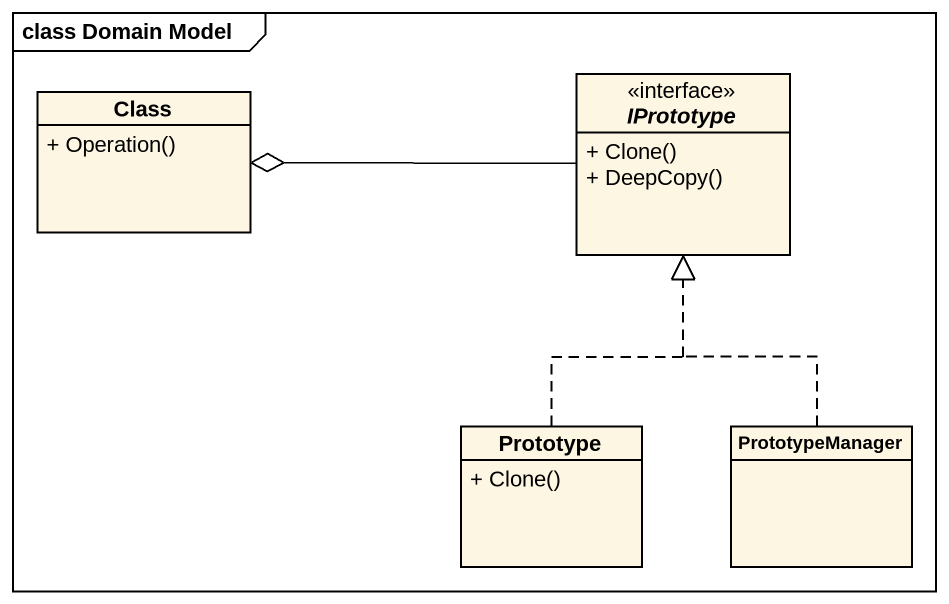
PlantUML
@startuml
mainframe class Domain Model
hide circle
hide empty members
skinparam classAttributeIconSize 0
class "Class" as Class_ {
  + Operation()
}
interface IPrototype {
  + Clone()
  + DeepCopy()
}
class Prototype {
  + Clone()
}
class PrototypeManager
IPrototype -left-o Class_
Prototype .up.|> IPrototype
PrototypeManager .up.|> IPrototype
@enduml
